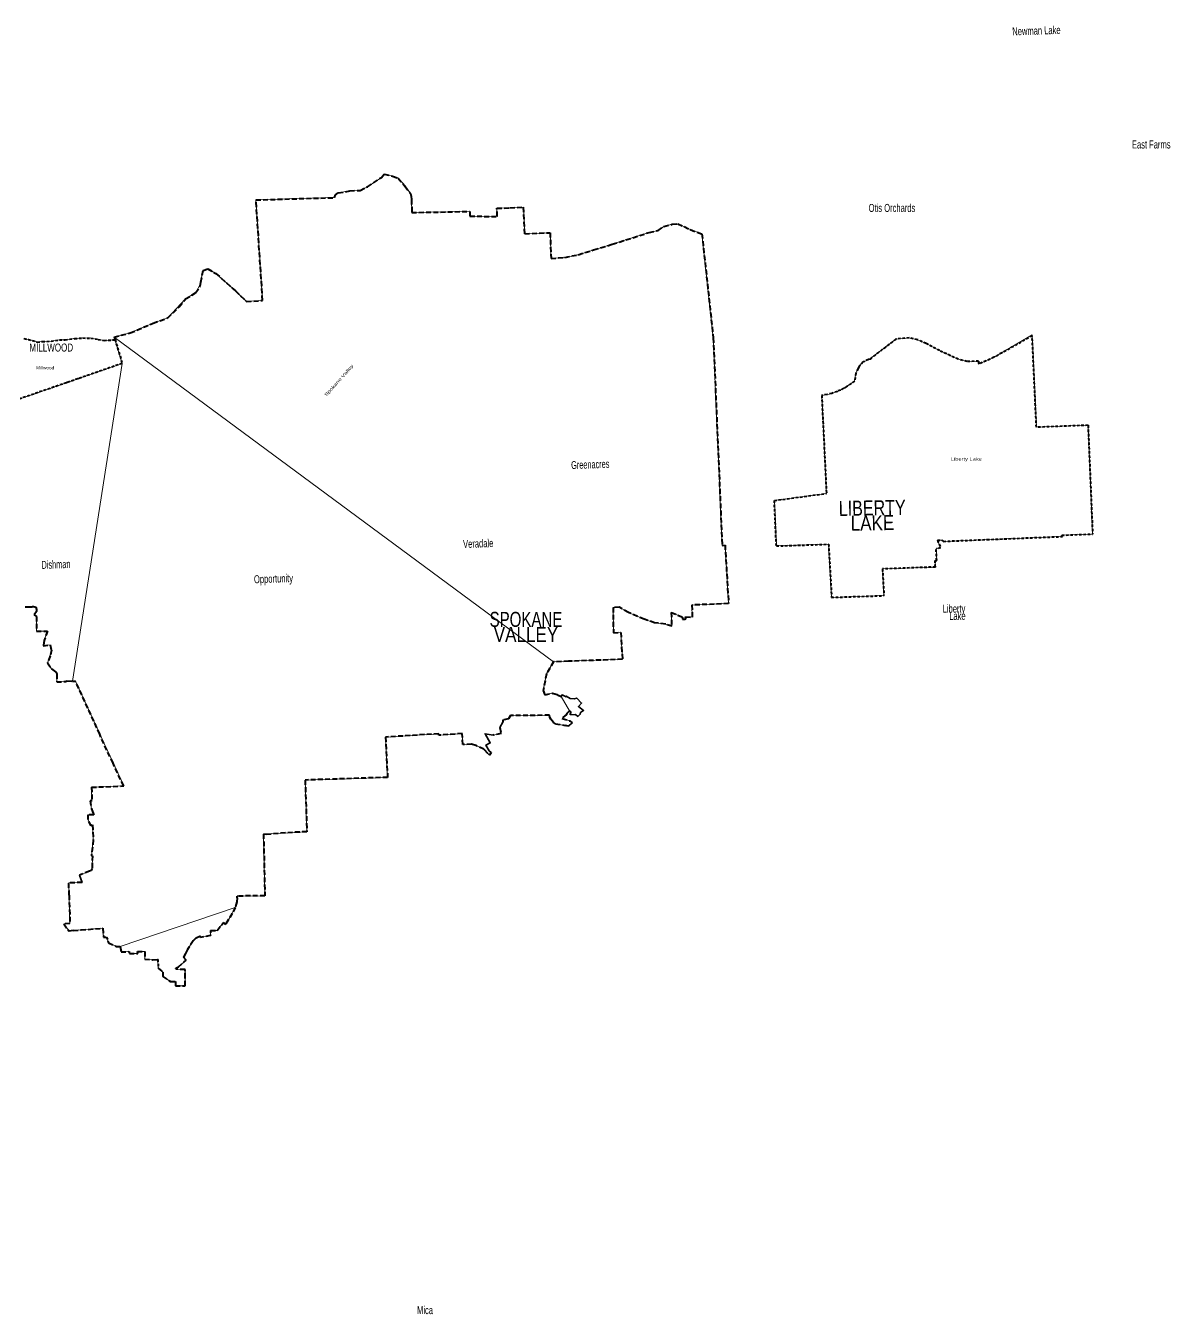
# Model space of a CAD drawing. Header units: feet. Extents: x -903180 to 1023491, y -707744 to 564635.
# Drawn here: x 921664 to 978720, y 39607 to 104023 of the extents above; entities that cross this region are included whole.
import ezdxf
from ezdxf.enums import TextEntityAlignment as Align

# ---------------------------------------------------------------- set-up
doc = ezdxf.new("R2010")
doc.units = ezdxf.units.FT
doc.header["$LTSCALE"] = 80
doc.linetypes.add('MEDIUM_DASHED', pattern=[4.5, 3, -1.5])
doc.linetypes.add('SHORT_DASHED', pattern=[2.7, 1.5, -1.2])
doc.layers.add('13', color=7, linetype='SHORT_DASHED', lineweight=40)
doc.layers.add('58', color=7, linetype='Continuous', lineweight=13)
for name, color, linetype in [('14', 7, 'Continuous'), ('16', 7, 'Continuous'), ('36', 7, 'Continuous')]:
    doc.layers.add(name, color=color, linetype=linetype)

msp = doc.modelspace()

# ---------------------------------------------------------------- linework, layer by layer
at = {"layer": '13', "linetype": 'MEDIUM_DASHED'}
for p, q in [((946610.68, 93627.96), (946540.06, 94950.37)), ((926089.72, 88453.46), (926127.18, 88329.38)), ((954962.12, 75060.99), (954981.13, 74456.03)), ((923722.87, 71243.53), (923665.02, 71237.51)), ((948138.05, 69129.69), (948621.27, 69047.93)), ((948800.24, 69003.35), (948621.27, 69047.93)), ((944759.4, 67642.05), (944561.01, 67857.08)), ((944929.61, 67692.38), (944838.36, 67564.44)), ((924954.01, 65952.19), (924974.7, 65277.67)), ((924764.02, 64572.54), (924762.46, 64332.55)), ((925064.78, 64574.2), (924764.02, 64572.54)), ((924990.94, 64748.18), (925064.78, 64574.2)), ((924926.78, 64023.52), (924762.46, 64332.55)), ((924926.78, 64023.52), (925007.24, 64068.12)), ((925007.24, 64068.12), (925036.49, 63319.02)), ((924477.04, 61187.01), (923817.11, 61177.32)), ((923829.27, 60557.4), (923817.11, 61177.32)), ((931980.98, 59644.58), (931655.58, 59103.22)), ((923562.22, 59125.85), (923829.37, 58758.23)), ((924035.45, 58795.83), (923829.37, 58758.23)), ((931600.47, 59141.13), (931533.96, 59178.62)), ((931600.47, 59141.13), (931655.58, 59103.22)), ((926388.76, 57983.47), (926429.44, 57726.67)), ((928285.9, 56900.75), (928518.6, 56713.05))]:
    msp.add_line(p, q, dxfattribs=at)
at = {"layer": '13'}
for p, q in [((972181.31, 83949.73), (971969.18, 88522.29)), ((963329.16, 86998.83), (963263.66, 86885.38)), ((963516.74, 87214.62), (963329.16, 86998.83)), ((963784.32, 87333.75), (963516.74, 87214.62)), ((963912.88, 87354.11), (963784.32, 87333.75)), ((963910.36, 87400.72), (963912.88, 87354.11)), ((969281.93, 87257.19), (969290.62, 87101.62)), ((963158.01, 86658.8), (963094.18, 86255.83)), ((963263.66, 86885.38), (963158.01, 86658.8)), ((961448.65, 85543.76), (961686.03, 80642.74)), ((974761.64, 84048.22), (972181.31, 83949.73)), ((974761.64, 84048.22), (974990.17, 78610.69)), ((959082.06, 80286.99), (961686.03, 80642.74)), ((959181.67, 78015.21), (959082.06, 80286.99)), ((973449.76, 78551.05), (974990.17, 78610.69)), ((959181.67, 78015.21), (961791.95, 78101.22)), ((967230.72, 78302.95), (967459.17, 78312.7)), ((967230.72, 78302.95), (967394.14, 77917.95)), ((967459.17, 78312.7), (967536.48, 78245.89)), ((967536.48, 78245.89), (969712.27, 78338.78)), ((969712.27, 78338.78), (973480.3, 78484.68)), ((973449.76, 78551.05), (973480.3, 78484.68)), ((967394.14, 77917.95), (967165.01, 77873.41)), ((967129.07, 76963), (964484.85, 76866.36)), ((964484.85, 76866.36), (964560.92, 75531.85)), ((930899.9, 58794.32), (930904.28, 58544.36)), ((928263.69, 57336.32), (928285.9, 56900.75)), ((929627.95, 56549.39), (929628.36, 56849.39))]:
    msp.add_line(p, q, dxfattribs=at)
at = {"layer": '13', "linetype": 'Continuous', "lineweight": 35}
for p, q in [((945517.41, 69201.86), (945367.41, 68942.05)), ((944759.4, 67642.05), (944838.36, 67564.44)), ((924342.02, 61558.74), (924477.04, 61187.01))]:
    msp.add_line(p, q, dxfattribs=at)
at = {"layer": '13', "linetype": 'MEDIUM_DASHED'}
for points in [[(937090.29, 95430.42), (937147.82, 95568.15), (937285.98, 95663.53), (937863.1, 95769.28), (938377.36, 95792.47), (938750.01, 95975.9), (939437.54, 96440.24), (939579.26, 96608.43)], [(939579.26, 96608.43), (939997.79, 96509.19), (940278.72, 96406.37), (940620.58, 95993.36)], [(940620.58, 95993.36), (940895.85, 95630.04), (940927.86, 95504.1)], [(932698.59, 90234.46), (933503.24, 90291), (933170.54, 95317.81), (937090.29, 95430.42)], [(940927.86, 95504.1), (940942.17, 95330.7), (940960, 94834.89), (940957.48, 94685.66)], [(940957.48, 94685.66), (943855.28, 94738.05), (943862.93, 94498.29), (945219.56, 94492.72), (945218.03, 94897.3), (945866.71, 94921.63), (946540.06, 94950.37)], [(946610.68, 93627.96), (947871.4, 93678.7), (947923.38, 92381.49), (948609.42, 92445), (949279.8, 92575.89), (950048.28, 92821.3), (950980.28, 93099.43), (952827.91, 93688.42), (953269.26, 93787.42), (953551.91, 93985.4), (953975.9, 94098.53), (954258.55, 94126.81), (954569.47, 93985.4), (954880.39, 93829.84), (955219.58, 93702.57), (955459.84, 93619.12), (956030.73, 88418.76), (956473.27, 78045.7), (956616.97, 78056.76), (956793.82, 75136.85), (954962.12, 75060.99)], [(926089.72, 88453.46), (926888.01, 88668), (928029.85, 89148.51), (928766.18, 89415.45), (929331.76, 89970.71), (929651.9, 90365.79), (930153.46, 90675.45), (930388.23, 90995.79), (930409.57, 91198.67), (930532.29, 91782.76), (930756.39, 91868.18), (931161.91, 91643.94), (932143.68, 90768.35), (932698.59, 90234.46)], [(921632.81, 74968.26), (921889.58, 74968.26), (921999.58, 74968.29), (921999.58, 75012.29), (922169.78, 74953.69), (922194.52, 74846.5), (922194.52, 74746.5), (922088.54, 74576.89), (922198.85, 74484.33), (922198.85, 73764.33), (922748.85, 73764.33), (922586.06, 73291.57), (922537.44, 73015.83), (922882.13, 73076.6), (922942.86, 72813.52), (922890.77, 72518.08), (922748.42, 72165.75), (922949.73, 71867.3), (923162.71, 71718.17)], [(953928.78, 74688.47), (953949.28, 74012.25), (953651.25, 74100.5), (953098.58, 74177.92), (952579.07, 74354.89), (951783.21, 74686.69), (951330.02, 74952.14), (951025.61, 74936.31), (951035.02, 73676.42), (951405.52, 73688), (951486.57, 72348.28), (948793.86, 72251.55), (948049.46, 72221.66), (947688.93, 71621.65), (947526.75, 70787.26), (947606.78, 70567.37), (947998.04, 70650.54), (948247.97, 70578.87), (948426.17, 70488.08)], [(953928.78, 74688.47), (954451.96, 74478.12), (954488.53, 74444.02), (954491.51, 74354.07), (954611.49, 74351.85), (954659.31, 74366.47), (954647.81, 74475.87), (954981.13, 74456.03)], [(923162.71, 71718.17), (923210.93, 71619.3), (923210.93, 71224.71), (923665.02, 71237.51)], [(923722.87, 71243.53), (923722.87, 71268.85), (923995.21, 71262.82)], [(925358.52, 68603.71), (924149.45, 71239.92), (923995.21, 71235.09), (923995.21, 71262.82)], [(948898.68, 69579.37), (948900.67, 69720.22), (948841.62, 69781.36), (948700.6, 69635.34), (948692.29, 69596.21), (948478.35, 69397.61), (948851.74, 69265.4), (948969.94, 69173.05), (948800.24, 69003.35)], [(945367.41, 68942.05), (945424.65, 68647.57), (945033.39, 68564.4)], [(947841, 69552.7), (945888.4, 69536.28), (945792.14, 69374.98), (945517.41, 69321.86), (945517.41, 69201.86)], [(948138.05, 69129.69), (948047.12, 69189.37), (947914.04, 69349), (947854.8, 69445.93), (947841, 69552.7)], [(924954.01, 65952.19), (926557.1, 66018.56), (926024.07, 67156.3), (925358.52, 68603.71)], [(944561.01, 67857.08), (944165.77, 68037.76), (943948.41, 68107.99), (943510.7, 68088.21), (943482.76, 68638.59), (942307.17, 68551.84), (942307.17, 68626.67), (939641.73, 68461.11), (939748.05, 66448.11), (935626.94, 66310.88), (935718.55, 63726.88), (934999.1, 63698.65), (933699.36, 63592.18), (933549.79, 63607.15), (933613.11, 60532.67), (932263, 60511.04)], [(924974.7, 65277.67), (924874.4, 65268.89), (924950.72, 64876.24), (924990.94, 64748.18)], [(925036.49, 63319.02), (924946.99, 62526.15), (924998.1, 62526.42), (924976.35, 61888.05), (924935.68, 61796.7)], [(924935.68, 61796.7), (924855.49, 61755.84), (924342.02, 61558.74)], [(923829.27, 60557.4), (923871.93, 59139.91), (923562.22, 59125.85)], [(932232.65, 60416.59), (932205.31, 60230.98), (932136.68, 59944.21), (931980.98, 59644.58)], [(932232.65, 60416.59), (932232.65, 60514.42), (932263, 60511.04)], [(924035.45, 58795.83), (924428.61, 58820.8), (925521.86, 58905.37), (925547.79, 58458.49)], [(930899.9, 58794.32), (931233.63, 58796.68), (931533.96, 59178.62)], [(925797.06, 58172.37), (926199.02, 57993.41), (926388.76, 57983.47)], [(930904.28, 58544.36), (930394.82, 58445.33), (930394.06, 58512.32), (930168.46, 58402.29), (930034.7, 58281.85), (929751.49, 57845.74), (929650.66, 57639.02), (929546.57, 57457.82)], [(926429.44, 57726.67), (926829.38, 57733.65), (926843.45, 57644.76), (927263.39, 57637.43), (927247.75, 57736.19), (927607.75, 57736.19), (927607.75, 57366.19), (928000.8, 57317.93), (928263.69, 57336.32)], [(929628.36, 56849.39), (929188.36, 56850.04), (929163.63, 56911.24), (929290.52, 56970.4), (929682.97, 57311.55), (929546.57, 57457.82)], [(928518.6, 56713.05), (928508.34, 56488.29), (928898.44, 56244.53), (929148.42, 56241.39), (929145.93, 56032.41), (929625.92, 56029.39), (929627.95, 56549.39)]]:
    msp.add_lwpolyline(points, dxfattribs=at)
at = {"layer": '13'}
for points in [[(921574.76, 88381.12), (921805.89, 88330.51), (921994.36, 88283.73), (922243.02, 88207.73), (922502.32, 88235.51), (922938.08, 88252.31), (923350.78, 88322.56), (923635.56, 88327.39), (924113.73, 88382.85), (924516.38, 88414.11), (924913.43, 88398.52), (925284.2, 88345.12), (925574.33, 88287.49), (926071.72, 88323.72), (926127.18, 88329.38), (926485.04, 87142.15), (924306.93, 86386.6), (924286.93, 86379.65), (924266.93, 86372.71), (923735.68, 86188.44), (923714.05, 86180.94), (923695.68, 86174.62), (919615.87, 84771.34)], [(969281.93, 87257.19), (968711.35, 87237.27), (968273.75, 87346.37), (967334.81, 87784.21), (966669.95, 88137.72), (966239.67, 88329.29), (965825.92, 88417.24), (965162.45, 88359.19), (963910.36, 87400.72)], [(971969.18, 88522.29), (970065.4, 87446.83), (969290.62, 87101.62)], [(963094.18, 86255.83), (962673.03, 85971.76), (962545.51, 85896.66), (962383.97, 85811.47), (962231.16, 85745.94), (961951.74, 85645.46), (961713.79, 85586.48), (961448.65, 85543.76)], [(961791.95, 78101.22), (961943.33, 75445.6), (964560.92, 75531.85)], [(967129.07, 76963), (967120.49, 77284.89), (967201.48, 77283.27), (967165.01, 77873.41)], [(925547.79, 58458.49), (925704.1, 58458.49), (925797.06, 58172.37)]]:
    msp.add_lwpolyline(points, dxfattribs=at)
at = {"layer": '13', "linetype": 'Continuous', "lineweight": 35}
for points in [[(948426.17, 70488.08), (948468.42, 70567.54), (948669.4, 70478.06), (948682.51, 70510.51), (948881.7, 70395.51), (949080.21, 70371.14), (949205.96, 70414.44), (949447.7, 70164.11), (949288.79, 69993.7), (949545.25, 69786.03), (949400.26, 69684.5), (949376.32, 69601.02), (949258.97, 69493.51), (949143.65, 69590.28), (948898.68, 69579.37)], [(945033.39, 68564.4), (944618.56, 68630.1), (944883.56, 68171.11), (944660.81, 68057.61), (944820.81, 67780.48), (944929.61, 67692.38)]]:
    msp.add_lwpolyline(points, dxfattribs=at)
at = {"layer": '58'}
for points in [[(926089.72, 88453.46), (926888.01, 88668), (928029.85, 89148.51), (928766.18, 89415.45), (929651.9, 90365.79), (930153.46, 90675.45), (930350.18, 91012.94), (930532.29, 91782.76), (930756.39, 91868.18), (931161.91, 91643.94), (932143.68, 90768.35), (932698.59, 90234.46), (933503.24, 90291), (933334.01, 92847.81), (933170.54, 95317.81), (937094.93, 95430.56), (937147.82, 95568.15), (937285.98, 95663.53), (937863.1, 95769.28), (938377.36, 95792.47), (938750.01, 95975.9), (939437.54, 96440.24), (939579.26, 96608.43), (939997.79, 96509.19), (940278.72, 96406.37), (940623.26, 96012.07), (940895.85, 95630.04), (940942.17, 95330.7), (940957.48, 94685.66), (943855.28, 94738.05), (943862.93, 94498.29), (945219.56, 94492.72), (945218.03, 94897.3), (945866.71, 94921.63), (946540.06, 94950.37), (946610.68, 93627.96), (947871.4, 93678.7), (947923.38, 92381.49), (948609.42, 92445), (949279.8, 92575.89), (950980.28, 93099.43), (952827.91, 93688.42), (953269.26, 93787.42), (953551.91, 93985.4), (953975.9, 94098.53), (954258.55, 94126.81), (954880.39, 93829.84), (955459.84, 93619.12), (956030.73, 88418.76), (956473.27, 78045.7), (956616.97, 78056.76), (956793.82, 75136.85), (954962.12, 75060.99), (954981.13, 74456.03), (954647.81, 74475.87), (954659.31, 74366.47), (954611.49, 74351.85), (954491.51, 74354.07), (954488.53, 74444.02), (954451.96, 74478.12), (953928.78, 74688.47), (953949.28, 74012.25), (953651.25, 74100.5), (953098.58, 74177.92), (952579.07, 74354.89), (951783.21, 74686.69), (951330.02, 74952.14), (951025.61, 74936.31), (951035.02, 73676.42), (951405.52, 73688), (951486.57, 72348.28), (948754.11, 72255.6), (948049.46, 72221.66)], [(948049.46, 72221.66), (947688.93, 71621.65), (947526.75, 70787.26), (947606.78, 70567.37), (947998.04, 70650.54), (948247.97, 70578.87), (948426.17, 70488.08), (948841.62, 69781.36), (948478.35, 69397.61), (948851.74, 69265.4), (948969.94, 69173.05), (948800.24, 69003.35), (948621.27, 69047.93), (948138.05, 69129.69), (948047.12, 69189.37), (947854.8, 69445.93), (947841, 69552.7), (945888.4, 69536.28), (945792.14, 69374.98), (945517.41, 69321.86), (945517.41, 69201.86), (945367.41, 68942.05), (945424.65, 68647.57), (945033.39, 68564.4), (944618.56, 68630.1), (944883.56, 68171.11), (944660.81, 68057.61), (944820.81, 67780.48), (944929.61, 67692.38), (944838.36, 67564.44), (944759.4, 67642.05), (944561.01, 67857.08), (944165.77, 68037.76), (943948.41, 68107.99), (943510.7, 68088.21), (943482.76, 68638.59), (942307.17, 68551.84), (942307.17, 68626.67), (939641.73, 68461.11), (939748.05, 66448.11), (935626.94, 66310.88), (935718.55, 63726.88), (933549.79, 63607.15), (933613.11, 60532.67), (932263, 60511.04), (932232.65, 60514.42), (932232.65, 60416.59), (932205.31, 60230.98), (932136.68, 59944.21), (926388.76, 57983.47), (926199.02, 57993.41), (925797.06, 58172.37), (925704.1, 58458.49), (925547.72, 58459.64), (925521.86, 58905.37), (924035.45, 58795.83), (923829.37, 58758.23), (923562.22, 59125.85), (923871.93, 59139.91), (923817.11, 61177.32), (924477.04, 61187.01), (924342.02, 61558.74), (924935.68, 61796.7), (924976.35, 61888.05), (924998.1, 62526.42), (924947.1, 62527.15), (925036.49, 63319.02), (925007.24, 64068.12), (924926.78, 64023.52), (924762.46, 64332.55), (924764.02, 64572.54), (925064.78, 64574.2), (924950.72, 64876.24), (924874.4, 65268.89), (924972.02, 65277.43), (924954.01, 65952.19), (926557.1, 66018.56), (925358.52, 68603.71), (924149.87, 71254.84), (923992.45, 71248.16), (926485.04, 87142.15), (926089.72, 88453.46)], [(971967.09, 88567.3), (970065.4, 87446.83), (969290.62, 87101.62), (969281.93, 87257.19), (968711.35, 87237.27), (968273.75, 87346.37), (967334.81, 87784.21), (966669.95, 88137.72), (966239.67, 88329.29), (965825.92, 88417.24), (965162.45, 88359.19), (963910.36, 87400.72), (963912.88, 87354.11), (963784.32, 87333.75), (963550.45, 87229.62), (963490.55, 87184.49), (963329.16, 86998.83), (963263.66, 86885.38), (963158.01, 86658.8), (963094.18, 86255.83), (962673.03, 85971.76), (962673.03, 85971.76), (962545.51, 85896.66), (962383.97, 85811.47), (962231.16, 85745.94), (962108.91, 85702.25), (961951.74, 85645.46), (961820.76, 85612.69), (961713.79, 85586.48), (961606.83, 85566.82), (961448.65, 85543.76), (961686.03, 80642.74), (959082.06, 80286.99), (959181.67, 78015.21), (961791.95, 78101.22), (961943.33, 75445.6), (964560.92, 75531.85), (964484.85, 76866.36), (967129.07, 76963), (967120.49, 77284.89), (967201.48, 77283.27), (967165.01, 77873.41), (967394.14, 77917.95), (967230.72, 78302.95), (967459.17, 78312.7), (967536.48, 78245.89), (973480.3, 78484.68), (973449.76, 78551.05), (974990.17, 78610.69), (974761.64, 84048.22), (972181.31, 83949.73)], [(948468.42, 70567.54), (948669.4, 70478.06), (948682.51, 70510.51), (948881.7, 70395.51), (949080.21, 70371.14), (949205.96, 70414.44), (949447.7, 70164.11), (949288.79, 69993.7), (949545.25, 69786.03), (949400.26, 69684.5), (949376.32, 69601.02), (949258.97, 69493.51), (949143.65, 69590.28), (948898.68, 69579.37), (948900.67, 69720.22), (948841.62, 69781.36), (948426.17, 70488.08)], [(932136.68, 59944.21), (931980.98, 59644.58), (931655.58, 59103.22), (931533.96, 59178.62), (931233.63, 58796.68), (930899.9, 58794.32), (930904.28, 58544.36), (930394.82, 58445.33), (930394.06, 58512.32), (930168.46, 58402.29), (930034.7, 58281.85), (929751.49, 57845.74), (929650.66, 57639.02), (929546.57, 57457.82), (929682.97, 57311.55), (929290.52, 56970.4), (929163.63, 56911.24), (929188.36, 56850.04), (929628.36, 56849.39), (929627.95, 56549.39), (929625.92, 56029.39), (929145.93, 56032.41), (929148.42, 56241.39), (928898.44, 56244.53), (928508.34, 56488.29), (928518.6, 56713.05), (928285.9, 56900.75), (928261.43, 57380.52), (928263.69, 57336.32), (928000.8, 57317.93), (927607.75, 57366.19), (927607.75, 57736.19), (927247.75, 57736.19), (927263.39, 57637.43), (926843.45, 57644.76), (926829.38, 57733.65), (926429.44, 57726.67), (926388.76, 57983.47)]]:
    msp.add_lwpolyline(points, close=True, dxfattribs=at)
for points in [[(921574.76, 88381.12), (921805.89, 88330.51), (921994.36, 88283.73), (922243.02, 88207.73), (922502.32, 88235.51), (922938.08, 88252.31), (923350.78, 88322.56), (923635.56, 88327.39), (924113.73, 88382.85), (924516.38, 88414.11), (924913.43, 88398.52), (925284.2, 88345.12), (925574.33, 88287.49), (926071.72, 88323.72), (926127.18, 88329.38), (926485.04, 87142.15), (924306.93, 86386.6), (924286.93, 86379.65), (924266.93, 86372.71), (923735.68, 86188.44), (923714.05, 86180.94), (923695.68, 86174.62), (919615.87, 84771.34)], [(921632.81, 74968.26), (921889.58, 74968.26), (921999.58, 75012.29), (922169.78, 74953.69), (922194.52, 74746.5), (922088.54, 74576.89), (922198.85, 74484.33), (922198.85, 73764.33), (922748.85, 73764.33), (922586.06, 73291.57), (922537.44, 73015.83), (922882.13, 73076.6), (922942.86, 72813.52), (922890.77, 72518.08), (922748.42, 72165.75), (922949.73, 71867.3), (923162.71, 71718.17), (923210.93, 71619.3), (923210.93, 71224.71), (923665.02, 71237.51), (923722.87, 71268.85), (923995.21, 71262.82), (926485.04, 87142.15), (918939.16, 84530.76)]]:
    msp.add_lwpolyline(points, dxfattribs=at)

# ---------------------------------------------------------------- texts
at = {"layer": '14', "width": 0.75}
msp.add_text('MILLWOOD', height=400, dxfattribs=at).set_placement((921846.14, 87735.89))
at = {"layer": '14'}
for s, width, p in [('LIBERTY', 0.8, (963979.32, 79544.51)), ('LAKE', 0.85, (963992.42, 78794.37))]:
    msp.add_text(s, height=750, rotation=1, dxfattribs=dict(at, width=width)).set_placement(p, align=Align.CENTER)
for s, width, p in [('SPOKANE', 0.75, (946666.27, 73971.51)), ('VALLEY', 0.85, (946666.27, 73221.26))]:
    msp.add_text(s, height=750, dxfattribs=dict(at, width=width)).set_placement(p, align=Align.CENTER)
at = {"layer": '16'}
for s, width, p in [('Newman Lake', 0.65, (970980.13, 103538.52)), ('Greenacres', 0.6, (948929.6, 81859.35)), ('Veradale', 0.65, (943529.04, 77913.68)), ('Dishman', 0.6, (922456.47, 76868.55)), ('Opportunity', 0.65, (933077.2, 76148.48))]:
    msp.add_text(s, height=400, rotation=1.892, dxfattribs=dict(at, width=width)).set_placement(p)
for s, width, p in [('East Farms', 0.65, (976955.29, 97888.08)), ('Otis Orchards', 0.65, (963795.38, 94715.23)), ('Liberty', 0.7, (967501.76, 74684)), ('Lake', 0.65, (967822.8, 74320.58)), ('Mica', 0.65, (941221.18, 39612.55))]:
    msp.add_text(s, height=400, dxfattribs=dict(at, width=width)).set_placement(p)
at = {"layer": '36'}
for s, width, p in [('Millwood', 1.1, (922181.58, 86847.31)), ('Liberty Lake', 1.35, (967902.55, 82284.79))]:
    msp.add_text(s, height=157.5, dxfattribs=dict(at, width=width)).set_placement(p)
at = {"layer": '36', "width": 1.4}
msp.add_text('Spokane Valley', height=157.5, rotation=48, dxfattribs=at).set_placement((937373.99, 86238.9), align=Align.CENTER)

doc.saveas('drawing.dxf')
